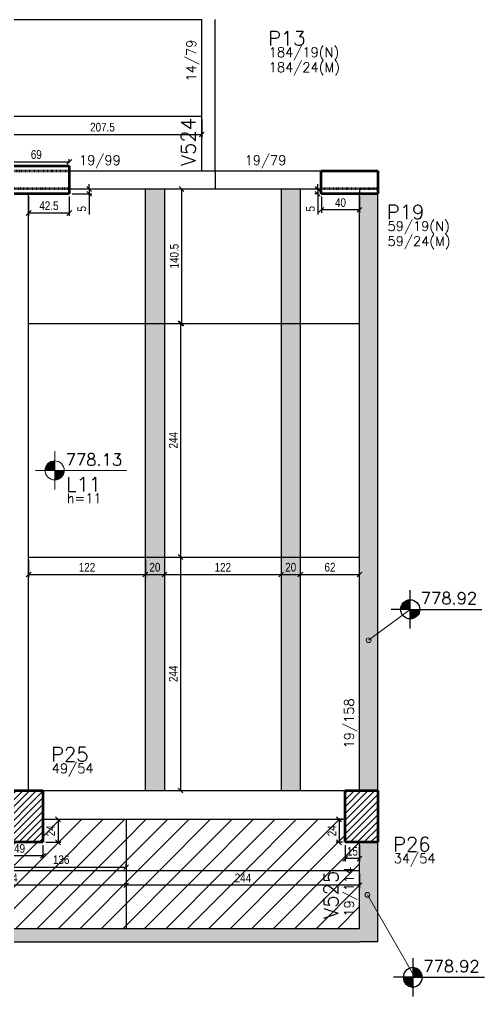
# Model space of a CAD drawing. Extents: x 8513 to 14085, y 7177 to 10799.
# Drawn here: x 12127 to 12613, y 7988 to 9009 of the extents above; entities that cross this region are included whole.
import ezdxf

# ---------------------------------------------------------------- set-up
doc = ezdxf.new("R2010")
doc.units = 0
doc.linetypes.add('FA_Tracejado', pattern=[0.25, 0.15, -0.1])
doc.linetypes.add('FA_Tracejado_Pilar', pattern=[0.2, 0.1, -0.1])
for name, color, linetype in [('COTA', 241, 'Continuous'), ('Painéis', 200, 'Continuous'), ('Vázio', 240, 'Continuous')]:
    doc.layers.add(name, color=color, linetype=linetype)
for name, color, linetype, lineweight in [('EST-LAJE-TEXT', 7, 'Continuous', 9), ('EST-PILAR', 7, 'Continuous', 9), ('EST-PILAR-CUT', 7, 'Continuous', 60), ('EST-PILAR-TEXT', 7, 'Continuous', 9), ('EST-SIMB-Spot Elevations', 7, 'Continuous', 9), ('EST-VIGA', 7, 'Continuous', 30), ('EST-VIGA-TEXT', 7, 'Continuous', 9), ('Hachura', 253, 'Continuous', 9), ('REAPROVEITAMENTO', 7, 'Continuous', 9)]:
    doc.layers.add(name, color=color, linetype=linetype, lineweight=lineweight)
doc.styles.add('COTA TECNICA-50', font='techl___.ttf', dxfattribs={"height": 9})
doc.styles.add('RomanS_IV50', font='romans_IV50.ttf', dxfattribs={"height": 11.25})
doc.styles.add('RomanS_IV50_B', font='', dxfattribs={"height": 18.75})
doc.styles.add('RomanS_IV50_B_1', font='', dxfattribs={"height": 22.5})
doc.styles.get('RomanS_IV50_B').set_extended_font_data('RomanS_IV50', bold=True)
doc.styles.get('RomanS_IV50_B_1').set_extended_font_data('RomanS_IV50', bold=True)
doc.dimstyles.new('PAINEL', dxfattribs={"dimtxt": 9, "dimasz": 5, "dimexe": 3, "dimexo": 3, "dimgap": 3, "dimtad": 1, "dimdec": 1, "dimzin": 12, "dimdsep": 46, "dimtxsty": 'COTA TECNICA-50', "dimblk": 'OBLIQUE', "dimcen": 0, "dimclrd": 4, "dimclre": 4, "dimclrt": 1, "dimadec": 1, "dimazin": 3, "dimtfac": 1, "dimtdec": 1, "dimtmove": 0, "dimatfit": 3, "dimldrblk": 'OBLIQUE', "dimfxl": 1, "dimtolj": 1, "dimtzin": 12, "dimarcsym": 0})
pattern_1 = [(45, (9894.671, 8930.102), (-3.535534, 3.535534), [])]

# ---------------------------------------------------------------- blocks, each defined once
blk = doc.blocks.new('FA_Floor_TAG_SURVEY_R01 - NIV_TIT_H_TXT1__TXT2-2303193-2º PAVIMENTO')
at = {"layer": 'EST-LAJE-TEXT'}
h = blk.add_hatch(color=256, dxfattribs=at)
edge = h.paths.add_edge_path(flags=0)
edge.add_line((-0.28, 0.405), (-0.48, 0.405))
edge.add_arc((-0.28, 0.405), 0.2, 90, 180, ccw=False)
edge.add_line((-0.28, 0.605), (-0.28, 0.405))
h = blk.add_hatch(color=256, dxfattribs=at)
edge = h.paths.add_edge_path(flags=0)
edge.add_line((-0.28, 0.405), (-0.08, 0.405))
edge.add_arc((-0.28, 0.405), 0.2, -90, 0, ccw=False)
edge.add_line((-0.28, 0.205), (-0.28, 0.405))
for p, q in [((-0.28, 0.005), (-0.28, 0.805)), ((-0.28, 0.405), (-0.68, 0.405)), ((-0.28, 0.405), (1.22, 0.405))]:
    blk.add_line(p, q, dxfattribs=at)
blk.add_circle((-0.28, 0.405), 0.2, dxfattribs=at)
blk = doc.blocks.new('Spot Elevations - Nivel_Planta-2363176-2º PAVIMENTO')
at = {"layer": 'EST-SIMB-Spot Elevations'}
h = blk.add_hatch(color=256, dxfattribs=at)
edge = h.paths.add_edge_path(flags=0)
edge.add_line((0, 0), (-0.2, 0))
edge.add_arc((0, 0), 0.2, 90, 180, ccw=False)
edge.add_line((0, 0.2), (0, 0))
h = blk.add_hatch(color=256, dxfattribs=at)
edge = h.paths.add_edge_path(flags=0)
edge.add_line((0, 0), (0.2, 0))
edge.add_arc((0, 0), 0.2, 270, 360, ccw=False)
edge.add_line((0, -0.2), (0, 0))
at = {"layer": 'EST-SIMB-Spot Elevations', "lineweight": 30}
for p, q in [((0, -0.4), (0, 0.4)), ((0, 0), (-0.4, 0)), ((0, 0), (1.5, 0))]:
    blk.add_line(p, q, dxfattribs=at)
at = {"layer": 'EST-SIMB-Spot Elevations'}
for p, q in [((0, -0.2), (0, 0.2)), ((0, -0.15), (0, 0.15))]:
    blk.add_line(p, q, dxfattribs=at)
at = {"layer": 'EST-SIMB-Spot Elevations', "lineweight": 30}
blk.add_circle((0, 0), 0.2, dxfattribs=at)
blk = doc.blocks.new('_Oblique')
at = {"color": 0, "linetype": 'ByBlock', "lineweight": -2}
blk.add_line((-0.5, -0.5), (0.5, 0.5), dxfattribs=at)
blk = doc.blocks.new('*D46')
at = {"layer": 'COTA', "color": 4, "lineweight": -2, "transparency": 16777216}
for p, q in [((12109.7, 8904.6), (12109.7, 8885.5)), ((12317.2, 8904.6), (12317.2, 8885.5)), ((12109.7, 8888.5), (12317.2, 8888.5))]:
    blk.add_line(p, q, dxfattribs=at)
at = {"layer": 'Defpoints', "color": 0, "transparency": 16777216}
for p in [(12109.7, 8907.6), (12317.2, 8907.6), (12317.2, 8888.5)]:
    blk.add_point(p, dxfattribs=at)
at = {"layer": 'COTA', "color": 4, "lineweight": -2, "transparency": 16777216, "xscale": 5, "yscale": 5, "zscale": 5, "rotation": 180}
blk.add_blockref('_Oblique', (12109.7, 8888.5), dxfattribs=at)
at = {"layer": 'COTA', "color": 4, "lineweight": -2, "transparency": 16777216, "xscale": 5, "yscale": 5, "zscale": 5}
blk.add_blockref('_Oblique', (12317.2, 8888.5), dxfattribs=at)
at = {"layer": 'COTA', "color": 1, "transparency": 16777216, "insert": (12213.4, 8896.1), "char_height": 9, "attachment_point": 5, "style": 'COTA TECNICA-50'}
blk.add_mtext('\\A1;207.5', dxfattribs=at)
blk = doc.blocks.new('*D48')
at = {"layer": 'COTA', "color": 4, "lineweight": -2, "transparency": 16777216}
for p, q in [((12109.7, 8858.6), (12109.7, 8862.9)), ((12109.7, 8859.9), (12178.7, 8859.9)), ((12178.7, 8858.6), (12178.7, 8862.9))]:
    blk.add_line(p, q, dxfattribs=at)
at = {"layer": 'Defpoints', "color": 0, "transparency": 16777216}
for p in [(12178.7, 8859.9), (12109.7, 8855.6), (12178.7, 8855.6)]:
    blk.add_point(p, dxfattribs=at)
at = {"layer": 'COTA', "color": 4, "lineweight": -2, "transparency": 16777216, "xscale": 5, "yscale": 5, "zscale": 5, "rotation": 180}
blk.add_blockref('_Oblique', (12109.7, 8859.9), dxfattribs=at)
at = {"layer": 'COTA', "color": 4, "lineweight": -2, "transparency": 16777216, "xscale": 5, "yscale": 5, "zscale": 5}
blk.add_blockref('_Oblique', (12178.7, 8859.9), dxfattribs=at)
at = {"layer": 'COTA', "color": 1, "transparency": 16777216, "insert": (12144.2, 8867.5), "char_height": 9, "attachment_point": 5, "style": 'COTA TECNICA-50'}
blk.add_mtext('\\A1;69', dxfattribs=at)
blk = doc.blocks.new('*D165')
at = {"layer": 'COTA', "color": 4, "lineweight": -2, "transparency": 16777216}
for p, q in [((12281.2, 8831.6), (12299.1, 8831.6)), ((12296.1, 8831.6), (12296.1, 8691.1)), ((12281.2, 8691.1), (12299.1, 8691.1))]:
    blk.add_line(p, q, dxfattribs=at)
at = {"layer": 'Defpoints', "color": 0, "transparency": 16777216}
for p in [(12278.2, 8831.6), (12278.2, 8691.1), (12296.1, 8691.1)]:
    blk.add_point(p, dxfattribs=at)
at = {"layer": 'COTA', "color": 4, "lineweight": -2, "transparency": 16777216, "xscale": 5, "yscale": 5, "zscale": 5}
for p, rotation in [((12296.1, 8831.6), 90), ((12296.1, 8691.1), 270)]:
    blk.add_blockref('_Oblique', p, dxfattribs=dict(at, rotation=rotation))
at = {"layer": 'COTA', "color": 1, "transparency": 16777216, "insert": (12288.5, 8761.4), "char_height": 9, "attachment_point": 5, "rotation": 90, "style": 'COTA TECNICA-50'}
blk.add_mtext('\\A1;140.5', dxfattribs=at)
blk = doc.blocks.new('*D163')
at = {"layer": 'COTA', "color": 4, "lineweight": -2, "transparency": 16777216}
for p, q in [((12280.2, 8691.1), (12298, 8691.1)), ((12295, 8691.1), (12295, 8447.1))]:
    blk.add_line(p, q, dxfattribs=at)
at = {"layer": 'Defpoints', "color": 0, "transparency": 16777216}
for p in [(12277.2, 8691.1), (12295, 8447.1), (12295, 8447.1)]:
    blk.add_point(p, dxfattribs=at)
at = {"layer": 'COTA', "color": 4, "lineweight": -2, "transparency": 16777216, "xscale": 5, "yscale": 5, "zscale": 5}
for p, rotation in [((12295, 8691.1), 90), ((12295, 8447.1), 270)]:
    blk.add_blockref('_Oblique', p, dxfattribs=dict(at, rotation=rotation))
at = {"layer": 'COTA', "color": 1, "transparency": 16777216, "insert": (12287.4, 8569.1), "char_height": 9, "attachment_point": 5, "rotation": 90, "style": 'COTA TECNICA-50'}
blk.add_mtext('\\A1;244', dxfattribs=at)
blk = doc.blocks.new('*D164')
at = {"layer": 'COTA', "color": 4, "lineweight": -2, "transparency": 16777216}
for p, q in [((12295, 8447.1), (12295, 8203.1)), ((12296.6, 8203.1), (12298, 8203.1))]:
    blk.add_line(p, q, dxfattribs=at)
at = {"layer": 'Defpoints', "color": 0, "transparency": 16777216}
for p in [(12295, 8447.1), (12293.6, 8203.1), (12295, 8203.1)]:
    blk.add_point(p, dxfattribs=at)
at = {"layer": 'COTA', "color": 4, "lineweight": -2, "transparency": 16777216, "xscale": 5, "yscale": 5, "zscale": 5}
for p, rotation in [((12295, 8447.1), 90), ((12295, 8203.1), 270)]:
    blk.add_blockref('_Oblique', p, dxfattribs=dict(at, rotation=rotation))
at = {"layer": 'COTA', "color": 1, "transparency": 16777216, "insert": (12287.4, 8325.1), "char_height": 9, "attachment_point": 5, "rotation": 90, "style": 'COTA TECNICA-50'}
blk.add_mtext('\\A1;244', dxfattribs=at)
blk = doc.blocks.new('*D166')
at = {"layer": 'COTA', "color": 4, "lineweight": -2, "transparency": 16777216}
for p, q in [((12136.2, 8444.1), (12136.2, 8425.8)), ((12258.2, 8444.1), (12258.2, 8425.8)), ((12136.2, 8428.8), (12258.2, 8428.8))]:
    blk.add_line(p, q, dxfattribs=at)
at = {"layer": 'Defpoints', "color": 0, "transparency": 16777216}
for p in [(12136.2, 8447.1), (12258.2, 8447.1), (12258.2, 8428.8)]:
    blk.add_point(p, dxfattribs=at)
at = {"layer": 'COTA', "color": 4, "lineweight": -2, "transparency": 16777216, "xscale": 5, "yscale": 5, "zscale": 5, "rotation": 180}
blk.add_blockref('_Oblique', (12136.2, 8428.8), dxfattribs=at)
at = {"layer": 'COTA', "color": 4, "lineweight": -2, "transparency": 16777216, "xscale": 5, "yscale": 5, "zscale": 5}
blk.add_blockref('_Oblique', (12258.2, 8428.8), dxfattribs=at)
at = {"layer": 'COTA', "color": 1, "transparency": 16777216, "insert": (12197.2, 8436.4), "char_height": 9, "attachment_point": 5, "style": 'COTA TECNICA-50'}
blk.add_mtext('\\A1;122', dxfattribs=at)
blk = doc.blocks.new('*D167')
at = {"layer": 'COTA', "color": 4, "lineweight": -2, "transparency": 16777216}
for p, q in [((12258.2, 8444.1), (12258.2, 8425.8)), ((12258.2, 8428.8), (12278.2, 8428.8))]:
    blk.add_line(p, q, dxfattribs=at)
at = {"layer": 'Defpoints', "color": 0, "transparency": 16777216}
for p in [(12258.2, 8447.1), (12278.2, 8428.8), (12278.2, 8428.8)]:
    blk.add_point(p, dxfattribs=at)
at = {"layer": 'COTA', "color": 4, "lineweight": -2, "transparency": 16777216, "xscale": 5, "yscale": 5, "zscale": 5, "rotation": 180}
blk.add_blockref('_Oblique', (12258.2, 8428.8), dxfattribs=at)
at = {"layer": 'COTA', "color": 4, "lineweight": -2, "transparency": 16777216, "xscale": 5, "yscale": 5, "zscale": 5}
blk.add_blockref('_Oblique', (12278.2, 8428.8), dxfattribs=at)
at = {"layer": 'COTA', "color": 1, "transparency": 16777216, "insert": (12268.2, 8436.4), "char_height": 9, "attachment_point": 5, "style": 'COTA TECNICA-50'}
blk.add_mtext('\\A1;20', dxfattribs=at)
blk = doc.blocks.new('*D168')
at = {"layer": 'COTA', "color": 4, "lineweight": -2, "transparency": 16777216}
blk.add_line((12278.2, 8428.8), (12400.2, 8428.8), dxfattribs=at)
at = {"layer": 'Defpoints', "color": 0, "transparency": 16777216}
for p in [(12278.2, 8428.8), (12400.2, 8428.8), (12400.2, 8428.8)]:
    blk.add_point(p, dxfattribs=at)
at = {"layer": 'COTA', "color": 4, "lineweight": -2, "transparency": 16777216, "xscale": 5, "yscale": 5, "zscale": 5, "rotation": 180}
blk.add_blockref('_Oblique', (12278.2, 8428.8), dxfattribs=at)
at = {"layer": 'COTA', "color": 4, "lineweight": -2, "transparency": 16777216, "xscale": 5, "yscale": 5, "zscale": 5}
blk.add_blockref('_Oblique', (12400.2, 8428.8), dxfattribs=at)
at = {"layer": 'COTA', "color": 1, "transparency": 16777216, "insert": (12339.2, 8436.4), "char_height": 9, "attachment_point": 5, "style": 'COTA TECNICA-50'}
blk.add_mtext('\\A1;122', dxfattribs=at)
blk = doc.blocks.new('*D169')
at = {"layer": 'COTA', "color": 4, "lineweight": -2, "transparency": 16777216}
blk.add_line((12420.2, 8428.8), (12482.2, 8428.8), dxfattribs=at)
at = {"layer": 'Defpoints', "color": 0, "transparency": 16777216}
for p in [(12420.2, 8428.8), (12482.2, 8428.8), (12482.2, 8428.8)]:
    blk.add_point(p, dxfattribs=at)
at = {"layer": 'COTA', "color": 4, "lineweight": -2, "transparency": 16777216, "xscale": 5, "yscale": 5, "zscale": 5, "rotation": 180}
blk.add_blockref('_Oblique', (12420.2, 8428.8), dxfattribs=at)
at = {"layer": 'COTA', "color": 4, "lineweight": -2, "transparency": 16777216, "xscale": 5, "yscale": 5, "zscale": 5}
blk.add_blockref('_Oblique', (12482.2, 8428.8), dxfattribs=at)
at = {"layer": 'COTA', "color": 1, "transparency": 16777216, "insert": (12451.2, 8436.4), "char_height": 9, "attachment_point": 5, "style": 'COTA TECNICA-50'}
blk.add_mtext('\\A1;62', dxfattribs=at)
blk = doc.blocks.new('*D170')
at = {"layer": 'COTA', "color": 4, "lineweight": -2, "transparency": 16777216}
for p, q in [((12400.2, 8444.1), (12400.2, 8425.8)), ((12420.2, 8444.1), (12420.2, 8425.8)), ((12400.2, 8428.8), (12420.2, 8428.8))]:
    blk.add_line(p, q, dxfattribs=at)
at = {"layer": 'Defpoints', "color": 0, "transparency": 16777216}
for p in [(12400.2, 8447.1), (12420.2, 8447.1), (12420.2, 8428.8)]:
    blk.add_point(p, dxfattribs=at)
at = {"layer": 'COTA', "color": 4, "lineweight": -2, "transparency": 16777216, "xscale": 5, "yscale": 5, "zscale": 5, "rotation": 180}
blk.add_blockref('_Oblique', (12400.2, 8428.8), dxfattribs=at)
at = {"layer": 'COTA', "color": 4, "lineweight": -2, "transparency": 16777216, "xscale": 5, "yscale": 5, "zscale": 5}
blk.add_blockref('_Oblique', (12420.2, 8428.8), dxfattribs=at)
at = {"layer": 'COTA', "color": 1, "transparency": 16777216, "insert": (12410.2, 8436.4), "char_height": 9, "attachment_point": 5, "style": 'COTA TECNICA-50'}
blk.add_mtext('\\A1;20', dxfattribs=at)
blk = doc.blocks.new('*D171')
at = {"layer": 'COTA', "color": 4, "lineweight": -2, "transparency": 16777216}
for p, q in [((12442.2, 8823.6), (12442.2, 8806.7)), ((12482.2, 8823.6), (12482.2, 8806.7)), ((12482.2, 8809.7), (12442.2, 8809.7))]:
    blk.add_line(p, q, dxfattribs=at)
at = {"layer": 'Defpoints', "color": 0, "transparency": 16777216}
for p in [(12442.2, 8826.6), (12482.2, 8826.6), (12442.2, 8809.7)]:
    blk.add_point(p, dxfattribs=at)
at = {"layer": 'COTA', "color": 4, "lineweight": -2, "transparency": 16777216, "xscale": 5, "yscale": 5, "zscale": 5, "rotation": 180}
blk.add_blockref('_Oblique', (12442.2, 8809.7), dxfattribs=at)
at = {"layer": 'COTA', "color": 4, "lineweight": -2, "transparency": 16777216, "xscale": 5, "yscale": 5, "zscale": 5}
blk.add_blockref('_Oblique', (12482.2, 8809.7), dxfattribs=at)
at = {"layer": 'COTA', "color": 1, "transparency": 16777216, "insert": (12462.2, 8817.3), "char_height": 9, "attachment_point": 5, "style": 'COTA TECNICA-50'}
blk.add_mtext('\\A1;40', dxfattribs=at)
blk = doc.blocks.new('*D172')
at = {"layer": 'COTA', "color": 4, "lineweight": -2, "transparency": 16777216}
for p, q in [((12439.2, 8831.6), (12435.4, 8831.6)), ((12438.4, 8831.6), (12438.4, 8836.6)), ((12438.4, 8831.6), (12438.4, 8826.6)), ((12439.2, 8826.6), (12435.4, 8826.6)), ((12438.4, 8826.6), (12438.4, 8805.1))]:
    blk.add_line(p, q, dxfattribs=at)
at = {"layer": 'Defpoints', "color": 0, "transparency": 16777216}
for p in [(12442.2, 8831.6), (12438.4, 8826.6), (12442.2, 8826.6)]:
    blk.add_point(p, dxfattribs=at)
at = {"layer": 'COTA', "color": 4, "lineweight": -2, "transparency": 16777216, "xscale": 5, "yscale": 5, "zscale": 5}
for p, rotation in [((12438.4, 8831.6), 270), ((12438.4, 8826.6), 90)]:
    blk.add_blockref('_Oblique', p, dxfattribs=dict(at, rotation=rotation))
at = {"layer": 'COTA', "color": 1, "transparency": 16777216, "insert": (12430.8, 8810.9), "char_height": 9, "attachment_point": 5, "rotation": 90, "style": 'COTA TECNICA-50'}
blk.add_mtext('\\A1;5', dxfattribs=at)
blk = doc.blocks.new('*D174')
at = {"layer": 'COTA', "color": 4, "lineweight": -2, "transparency": 16777216}
for p, q in [((12136.2, 8823.6), (12136.2, 8803.5)), ((12178.7, 8823.6), (12178.7, 8803.5)), ((12136.2, 8806.5), (12178.7, 8806.5))]:
    blk.add_line(p, q, dxfattribs=at)
at = {"layer": 'Defpoints', "color": 0, "transparency": 16777216}
for p in [(12136.2, 8826.6), (12178.7, 8826.6), (12178.7, 8806.5)]:
    blk.add_point(p, dxfattribs=at)
at = {"layer": 'COTA', "color": 4, "lineweight": -2, "transparency": 16777216, "xscale": 5, "yscale": 5, "zscale": 5, "rotation": 180}
blk.add_blockref('_Oblique', (12136.2, 8806.5), dxfattribs=at)
at = {"layer": 'COTA', "color": 4, "lineweight": -2, "transparency": 16777216, "xscale": 5, "yscale": 5, "zscale": 5}
blk.add_blockref('_Oblique', (12178.7, 8806.5), dxfattribs=at)
at = {"layer": 'COTA', "color": 1, "transparency": 16777216, "insert": (12157.4, 8814.1), "char_height": 9, "attachment_point": 5, "style": 'COTA TECNICA-50'}
blk.add_mtext('\\A1;42.5', dxfattribs=at)
blk = doc.blocks.new('*D175')
at = {"layer": 'COTA', "color": 4, "lineweight": -2, "transparency": 16777216}
for p, q in [((12181.7, 8831.6), (12202.4, 8831.6)), ((12199.4, 8831.6), (12199.4, 8836.6)), ((12199.4, 8831.6), (12199.4, 8826.6)), ((12181.7, 8826.6), (12202.4, 8826.6)), ((12199.4, 8826.6), (12199.4, 8805.1))]:
    blk.add_line(p, q, dxfattribs=at)
at = {"layer": 'Defpoints', "color": 0, "transparency": 16777216}
for p in [(12178.7, 8831.6), (12178.7, 8826.6), (12199.4, 8826.6)]:
    blk.add_point(p, dxfattribs=at)
at = {"layer": 'COTA', "color": 4, "lineweight": -2, "transparency": 16777216, "xscale": 5, "yscale": 5, "zscale": 5}
for p, rotation in [((12199.4, 8831.6), 270), ((12199.4, 8826.6), 90)]:
    blk.add_blockref('_Oblique', p, dxfattribs=dict(at, rotation=rotation))
at = {"layer": 'COTA', "color": 1, "transparency": 16777216, "insert": (12191.8, 8810.9), "char_height": 9, "attachment_point": 5, "rotation": 90, "style": 'COTA TECNICA-50'}
blk.add_mtext('\\A1;5', dxfattribs=at)
blk = doc.blocks.new('*D218')
at = {"layer": 'COTA', "color": 4, "lineweight": -2, "transparency": 16777216}
for p, q in [((12102.2, 8146.1), (12102.2, 8132)), ((12151.2, 8146.1), (12151.2, 8132)), ((12151.2, 8135), (12102.2, 8135))]:
    blk.add_line(p, q, dxfattribs=at)
at = {"layer": 'Defpoints', "color": 0, "transparency": 16777216}
for p in [(12102.2, 8149.1), (12151.2, 8149.1), (12102.2, 8135)]:
    blk.add_point(p, dxfattribs=at)
at = {"layer": 'COTA', "color": 4, "lineweight": -2, "transparency": 16777216, "xscale": 5, "yscale": 5, "zscale": 5, "rotation": 180}
blk.add_blockref('_Oblique', (12102.2, 8135), dxfattribs=at)
at = {"layer": 'COTA', "color": 4, "lineweight": -2, "transparency": 16777216, "xscale": 5, "yscale": 5, "zscale": 5}
blk.add_blockref('_Oblique', (12151.2, 8135), dxfattribs=at)
at = {"layer": 'COTA', "color": 1, "transparency": 16777216, "insert": (12126.7, 8142.6), "char_height": 9, "attachment_point": 5, "style": 'COTA TECNICA-50'}
blk.add_mtext('\\A1;49', dxfattribs=at)
blk = doc.blocks.new('*D219')
at = {"layer": 'COTA', "color": 4, "lineweight": -2, "transparency": 16777216}
for p, q in [((12154.2, 8173.1), (12169.9, 8173.1)), ((12166.9, 8173.1), (12166.9, 8149.1)), ((12154.2, 8149.1), (12169.9, 8149.1))]:
    blk.add_line(p, q, dxfattribs=at)
at = {"layer": 'Defpoints', "color": 0, "transparency": 16777216}
for p in [(12151.2, 8173.1), (12151.2, 8149.1), (12166.9, 8149.1)]:
    blk.add_point(p, dxfattribs=at)
at = {"layer": 'COTA', "color": 4, "lineweight": -2, "transparency": 16777216, "xscale": 5, "yscale": 5, "zscale": 5}
for p, rotation in [((12166.9, 8173.1), 90), ((12166.9, 8149.1), 270)]:
    blk.add_blockref('_Oblique', p, dxfattribs=dict(at, rotation=rotation))
at = {"layer": 'COTA', "color": 1, "transparency": 16777216, "insert": (12159.3, 8161.1), "char_height": 9, "attachment_point": 5, "rotation": 90, "style": 'COTA TECNICA-50'}
blk.add_mtext('\\A1;24', dxfattribs=at)
blk = doc.blocks.new('*D220')
at = {"layer": 'COTA', "color": 4, "lineweight": -2, "transparency": 16777216}
for p, q in [((12464.2, 8173.1), (12457.7, 8173.1)), ((12460.7, 8173.1), (12460.7, 8149.1)), ((12464.2, 8149.1), (12457.7, 8149.1))]:
    blk.add_line(p, q, dxfattribs=at)
at = {"layer": 'Defpoints', "color": 0, "transparency": 16777216}
for p in [(12467.2, 8173.1), (12460.7, 8149.1), (12467.2, 8149.1)]:
    blk.add_point(p, dxfattribs=at)
at = {"layer": 'COTA', "color": 4, "lineweight": -2, "transparency": 16777216, "xscale": 5, "yscale": 5, "zscale": 5}
for p, rotation in [((12460.7, 8173.1), 90), ((12460.7, 8149.1), 270)]:
    blk.add_blockref('_Oblique', p, dxfattribs=dict(at, rotation=rotation))
at = {"layer": 'COTA', "color": 1, "transparency": 16777216, "insert": (12453.2, 8161.1), "char_height": 9, "attachment_point": 5, "rotation": 90, "style": 'COTA TECNICA-50'}
blk.add_mtext('\\A1;24', dxfattribs=at)
blk = doc.blocks.new('*D221')
at = {"layer": 'COTA', "color": 4, "lineweight": -2, "transparency": 16777216}
for p, q in [((12467.2, 8146.1), (12467.2, 8129)), ((12482.2, 8146.1), (12482.2, 8129)), ((12482.2, 8132), (12467.2, 8132))]:
    blk.add_line(p, q, dxfattribs=at)
at = {"layer": 'Defpoints', "color": 0, "transparency": 16777216}
for p in [(12467.2, 8149.1), (12482.2, 8149.1), (12467.2, 8132)]:
    blk.add_point(p, dxfattribs=at)
at = {"layer": 'COTA', "color": 4, "lineweight": -2, "transparency": 16777216, "xscale": 5, "yscale": 5, "zscale": 5, "rotation": 180}
blk.add_blockref('_Oblique', (12467.2, 8132), dxfattribs=at)
at = {"layer": 'COTA', "color": 4, "lineweight": -2, "transparency": 16777216, "xscale": 5, "yscale": 5, "zscale": 5}
blk.add_blockref('_Oblique', (12482.2, 8132), dxfattribs=at)
at = {"layer": 'COTA', "color": 1, "transparency": 16777216, "insert": (12474.7, 8139.6), "char_height": 9, "attachment_point": 5, "style": 'COTA TECNICA-50'}
blk.add_mtext('\\A1;15', dxfattribs=at)
blk = doc.blocks.new('*D205')
at = {"layer": 'COTA', "color": 4, "lineweight": -2, "transparency": 16777216}
for p, q in [((12238.2, 8116.6), (12238.2, 8101.3)), ((12482.2, 8116.6), (12482.2, 8101.3)), ((12482.2, 8104.3), (12238.2, 8104.3))]:
    blk.add_line(p, q, dxfattribs=at)
at = {"layer": 'Defpoints', "color": 0, "transparency": 16777216}
for p in [(12238.2, 8119.6), (12482.2, 8119.6), (12238.2, 8104.3)]:
    blk.add_point(p, dxfattribs=at)
at = {"layer": 'COTA', "color": 4, "lineweight": -2, "transparency": 16777216, "xscale": 5, "yscale": 5, "zscale": 5, "rotation": 180}
blk.add_blockref('_Oblique', (12238.2, 8104.3), dxfattribs=at)
at = {"layer": 'COTA', "color": 4, "lineweight": -2, "transparency": 16777216, "xscale": 5, "yscale": 5, "zscale": 5}
blk.add_blockref('_Oblique', (12482.2, 8104.3), dxfattribs=at)
at = {"layer": 'COTA', "color": 1, "transparency": 16777216, "insert": (12360.2, 8111.9), "char_height": 9, "attachment_point": 5, "style": 'COTA TECNICA-50'}
blk.add_mtext('\\A1;244', dxfattribs=at)
blk = doc.blocks.new('*D206')
at = {"layer": 'COTA', "color": 4, "lineweight": -2, "transparency": 16777216}
for p, q in [((11994.2, 8116.6), (11994.2, 8101.3)), ((12238.2, 8116.6), (12238.2, 8101.3)), ((12238.2, 8104.3), (11994.2, 8104.3))]:
    blk.add_line(p, q, dxfattribs=at)
at = {"layer": 'Defpoints', "color": 0, "transparency": 16777216}
for p in [(11994.2, 8119.6), (12238.2, 8119.6), (11994.2, 8104.3)]:
    blk.add_point(p, dxfattribs=at)
at = {"layer": 'COTA', "color": 4, "lineweight": -2, "transparency": 16777216, "xscale": 5, "yscale": 5, "zscale": 5, "rotation": 180}
blk.add_blockref('_Oblique', (11994.2, 8104.3), dxfattribs=at)
at = {"layer": 'COTA', "color": 4, "lineweight": -2, "transparency": 16777216, "xscale": 5, "yscale": 5, "zscale": 5}
blk.add_blockref('_Oblique', (12238.2, 8104.3), dxfattribs=at)
at = {"layer": 'COTA', "color": 1, "transparency": 16777216, "insert": (12116.2, 8111.9), "char_height": 9, "attachment_point": 5, "style": 'COTA TECNICA-50'}
blk.add_mtext('\\A1;244', dxfattribs=at)
blk = doc.blocks.new('*D202')
at = {"layer": 'COTA', "color": 4, "lineweight": -2, "transparency": 16777216}
for p, q in [((12102.2, 8122.6), (12102.2, 8126.2)), ((12238.2, 8122.6), (12238.2, 8126.2)), ((12102.2, 8123.2), (12238.2, 8123.2))]:
    blk.add_line(p, q, dxfattribs=at)
at = {"layer": 'Defpoints', "color": 0, "transparency": 16777216}
for p in [(12102.2, 8119.6), (12238.2, 8123.2), (12238.2, 8119.6)]:
    blk.add_point(p, dxfattribs=at)
at = {"layer": 'COTA', "color": 4, "lineweight": -2, "transparency": 16777216, "xscale": 5, "yscale": 5, "zscale": 5, "rotation": 180}
blk.add_blockref('_Oblique', (12102.2, 8123.2), dxfattribs=at)
at = {"layer": 'COTA', "color": 4, "lineweight": -2, "transparency": 16777216, "xscale": 5, "yscale": 5, "zscale": 5}
blk.add_blockref('_Oblique', (12238.2, 8123.2), dxfattribs=at)
at = {"layer": 'COTA', "color": 1, "transparency": 16777216, "insert": (12170.2, 8130.9), "char_height": 9, "attachment_point": 5, "style": 'COTA TECNICA-50'}
blk.add_mtext('\\A1;136', dxfattribs=at)

msp = doc.modelspace()

# ---------------------------------------------------------------- hatches: boundary and pattern name
at = {"layer": 'EST-PILAR'}
h = msp.add_hatch(dxfattribs=at)
h.set_pattern_fill('FP_1', color=5, style=0, pattern_type=2)
h.set_pattern_definition(pattern_1)
h.paths.add_polyline_path([(12151.171, 8149.102), (12151.171, 8203.102), (12102.171, 8203.102), (12102.171, 8149.102)], flags=0)
h = msp.add_hatch(dxfattribs=at)
h.set_pattern_fill('FP_1', color=5, style=0, pattern_type=2)
h.set_pattern_definition(pattern_1)
h.paths.add_polyline_path([(12501.171, 8149.102), (12501.171, 8203.102), (12467.171, 8203.102), (12467.171, 8149.102)], flags=0)
at = {"layer": 'EST-VIGA', "true_color": 0xe1e1e1}
for points in [[(12501.171, 8203.102), (12501.171, 8826.602), (12482.171, 8826.602), (12482.171, 8203.102)], [(12482.171, 8045.102), (12501.171, 8045.102), (12501.171, 8149.102), (12482.171, 8149.102), (12482.171, 8059.102)], [(10972.508, 8045.102), (12482.171, 8045.102), (12482.171, 8059.102), (9815.171, 8059.102), (9815.171, 8045.102), (10558.878, 8045.102)]]:
    msp.add_hatch(color=254, dxfattribs=at).paths.add_polyline_path(points, flags=0)
at = {"layer": 'Hachura'}
h = msp.add_hatch(color=256, dxfattribs=at)
h.dxf.hatch_style = 1
h.paths.add_polyline_path([(12278.171, 8831.602), (12258.171, 8831.602), (12258.171, 8691.102), (12278.171, 8691.102)])
h.paths.add_polyline_path([(12278.171, 8691.102), (12258.171, 8691.102), (12258.171, 8447.102), (12278.171, 8447.102)])
h.paths.add_polyline_path([(12258.171, 8203.102), (12278.171, 8203.102), (12278.171, 8447.102), (12258.171, 8447.102)])
h.paths.add_polyline_path([(12400.171, 8203.102), (12420.171, 8203.102), (12420.171, 8447.102), (12400.171, 8447.102)])
h.paths.add_polyline_path([(12420.171, 8691.102), (12400.171, 8691.102), (12400.171, 8447.102), (12420.171, 8447.102)])
h.paths.add_polyline_path([(12400.171, 8691.102), (12420.171, 8691.102), (12420.171, 8831.602), (12400.171, 8831.602)])
at = {"layer": 'REAPROVEITAMENTO'}
h = msp.add_hatch(dxfattribs=at)
h.set_pattern_fill('ANSI31', color=251, scale=5, style=0)
h.paths.add_polyline_path([(12151.171, 8173.102), (12151.171, 8149.102), (12102.171, 8149.102), (12102.171, 8119.602), (12238.171, 8119.602), (12238.171, 8173.102)])
h = msp.add_hatch(dxfattribs=at)
h.set_pattern_fill('ANSI31', color=251, scale=5, style=0)
h.paths.add_polyline_path([(12482.171, 8119.602), (12482.171, 8149.102), (12467.171, 8149.102), (12467.171, 8173.102), (12238.171, 8173.102), (12238.171, 8119.602)])
h = msp.add_hatch(dxfattribs=at)
h.set_pattern_fill('ANSI31', color=251, scale=5, style=0)
h.paths.add_polyline_path([(12482.171, 8059.102), (12482.171, 8119.602), (12238.171, 8119.602), (12238.171, 8059.102)])
h.paths.add_polyline_path([(12238.171, 8059.102), (12238.171, 8119.602), (11994.171, 8119.602), (11994.171, 8059.102)])
h.paths.add_polyline_path([(11994.171, 8059.102), (11994.171, 8119.602), (11750.171, 8119.602), (11750.171, 8059.102)])
h.paths.add_polyline_path([(11506.171, 8119.602), (11506.171, 8059.102), (11750.171, 8059.102), (11750.171, 8119.602)])
h.paths.add_polyline_path([(11262.171, 8119.602), (11262.171, 8059.102), (11506.171, 8059.102), (11506.171, 8119.602)])
h.paths.add_polyline_path([(11262.171, 8059.102), (11262.171, 8119.602), (11018.171, 8119.602), (11018.171, 8059.102)])
h.paths.add_polyline_path([(11018.171, 8059.102), (11018.171, 8119.602), (10774.171, 8119.602), (10774.171, 8059.102)])

# ---------------------------------------------------------------- linework, layer by layer
at = {"layer": 'EST-PILAR', "linetype": 'FA_Tracejado_Pilar', "lineweight": 60}
for p, q in [((12074.671, 8850.602), (12178.666, 8850.602)), ((12178.666, 8831.602), (12074.671, 8831.602)), ((12501.171, 8831.602), (12442.171, 8831.602))]:
    msp.add_line(p, q, dxfattribs=at)
at = {"layer": 'EST-PILAR-CUT', "color": 5}
for p, q in [((12074.671, 8855.602), (12178.671, 8855.602)), ((12178.671, 8855.602), (12178.671, 8826.602)), ((12442.171, 8826.602), (12442.171, 8850.602)), ((12442.171, 8850.602), (12501.171, 8850.602)), ((12501.171, 8850.602), (12501.171, 8826.602)), ((12178.671, 8826.602), (12074.671, 8826.602)), ((12501.171, 8826.602), (12442.171, 8826.602)), ((12102.171, 8203.102), (12151.171, 8203.102)), ((12151.171, 8203.102), (12151.171, 8149.102)), ((12467.171, 8149.102), (12467.171, 8203.102)), ((12467.171, 8203.102), (12501.171, 8203.102)), ((12501.171, 8203.102), (12501.171, 8149.102)), ((12151.171, 8149.102), (12102.171, 8149.102)), ((12501.171, 8149.102), (12467.171, 8149.102))]:
    msp.add_line(p, q, dxfattribs=at)
at = {"layer": 'EST-SIMB-Spot Elevations'}
for p, q in [((12491.662, 8360.173), (12535.11, 8392.43)), ((12490.345, 8094.221), (12540.106, 8008.032)), ((12540.106, 8008.032), (12537.743, 8008.032))]:
    msp.add_line(p, q, dxfattribs=at)
for centre in [(12491.662, 8360.173), (12490.345, 8094.221)]:
    msp.add_circle(centre, 2.5, dxfattribs=at)
at = {"layer": 'EST-VIGA', "color": 3}
for p, q in [((11396.171, 9008.602), (12317.171, 9008.602)), ((12317.171, 8850.602), (12317.171, 9008.602)), ((12331.171, 8850.602), (12331.171, 9008.602)), ((12178.671, 8850.602), (12331.171, 8850.602)), ((12331.171, 8850.602), (12331.171, 8831.602)), ((12331.171, 8850.602), (12442.171, 8850.602)), ((12178.671, 8831.602), (12331.171, 8831.602)), ((12331.171, 8831.602), (12442.171, 8831.602)), ((12136.171, 8203.102), (12136.171, 8826.602)), ((12482.171, 8203.102), (12482.171, 8826.602)), ((12501.171, 8203.102), (12501.171, 8826.602)), ((12151.171, 8203.102), (12467.171, 8203.102)), ((12151.171, 8173.102), (12467.171, 8173.102)), ((12482.171, 8059.102), (12482.171, 8149.102)), ((12501.171, 8045.102), (12501.171, 8149.102)), ((9913.671, 8059.102), (12482.171, 8059.102)), ((9815.171, 8045.102), (12482.171, 8045.102)), ((12501.171, 8045.102), (12482.171, 8045.102))]:
    msp.add_line(p, q, dxfattribs=at)
at = {"layer": 'EST-VIGA', "color": 3, "linetype": 'FA_Tracejado', "lineweight": 20}
msp.add_line((12501.171, 8831.602), (12482.171, 8831.602), dxfattribs=at)
at = {"layer": 'Painéis', "ltscale": 70}
for p, q in [((9913.671, 8907.602), (12317.171, 8907.602)), ((12258.171, 8831.602), (12258.171, 8203.102)), ((12278.171, 8831.602), (12278.171, 8203.102)), ((12400.171, 8831.602), (12400.171, 8203.102)), ((12420.171, 8831.602), (12420.171, 8203.102)), ((12136.171, 8691.102), (12482.171, 8691.102)), ((12136.171, 8447.102), (12482.171, 8447.102)), ((12238.171, 8173.102), (12238.171, 8059.102)), ((9913.671, 8119.602), (12482.171, 8119.602))]:
    msp.add_line(p, q, dxfattribs=at)
at = {"layer": 'Vázio'}
msp.add_line((12482.171, 8831.602), (12482.171, 8826.607), dxfattribs=at)

# ---------------------------------------------------------------- block references
at = {"layer": 'EST-LAJE-TEXT', "xscale": 49.99999999999998, "yscale": 49.99999999999998, "zscale": 49.99999999999998}
msp.add_blockref('FA_Floor_TAG_SURVEY_R01 - NIV_TIT_H_TXT1__TXT2-2303193-2º PAVIMENTO', (12177.441, 8517.352), dxfattribs=at)
at = {"layer": 'EST-SIMB-Spot Elevations', "xscale": 49.99999999999998, "yscale": 49.99999999999998, "zscale": 49.99999999999998}
msp.add_blockref('Spot Elevations - Nivel_Planta-2363176-2º PAVIMENTO', (12535.11, 8392.43), dxfattribs=at)
at = {"layer": 'EST-SIMB-Spot Elevations', "extrusion": (0, 0, -1), "xscale": 49.99999999999998, "yscale": 49.99999999999998, "zscale": 49.99999999999998, "rotation": 180}
msp.add_blockref('Spot Elevations - Nivel_Planta-2363176-2º PAVIMENTO', (-12537.743, 8008.032), dxfattribs=at)

# ---------------------------------------------------------------- texts
at = {"layer": 'EST-LAJE-TEXT', "lineweight": 50, "attachment_point": 1}
for s, insert, char_height, width, style in [('778.13', (12174.965, 8555.109), 12.5, 84.17719, 'RomanS_IV50_B_1'), ('L11', (12175.385, 8530.662), 15, 50.50631, 'RomanS_IV50_B')]:
    msp.add_mtext(s, dxfattribs=dict(at, insert=insert, char_height=char_height, width=width, style=style))
at = {"layer": 'EST-LAJE-TEXT', "lineweight": 30, "insert": (12176.14, 8513.529), "char_height": 10, "width": 48.90294, "attachment_point": 1, "style": 'RomanS_IV50'}
msp.add_mtext('h=11', dxfattribs=at)
at = {"layer": 'EST-PILAR-TEXT', "lineweight": 50, "char_height": 15, "width": 54.91559, "attachment_point": 1, "style": 'RomanS_IV50_B'}
for s, insert in [('P13', (12386.42, 8996.557)), ('P13', (12386.42, 8996.557)), ('P19', (12510.614, 8814.912)), ('P19', (12510.614, 8814.912)), ('P25', (12159.614, 8248.425)), ('P25', (12159.614, 8248.425)), ('P26', (12517.114, 8154.412)), ('P26', (12517.114, 8154.412))]:
    msp.add_mtext(s, dxfattribs=dict(at, insert=insert))
at = {"layer": 'EST-PILAR-TEXT', "lineweight": 30, "char_height": 10, "attachment_point": 1, "style": 'RomanS_IV50'}
for s, insert, width in [('184/19(N)', (12387.176, 8979.424), 99.00841), ('184/24(M)', (12387.176, 8963.736), 100.21094), ('59/19(N)', (12511.37, 8797.779), 87.38394), ('59/24(M)', (12511.37, 8782.091), 88.58647), ('49/54', (12160.37, 8231.293), 58.92403), ('49/54', (12160.37, 8231.293), 58.92403), ('34/54', (12517.87, 8137.279), 58.92403), ('34/54', (12517.87, 8137.279), 58.92403)]:
    msp.add_mtext(s, dxfattribs=dict(at, insert=insert, width=width))
at = {"layer": 'EST-SIMB-Spot Elevations', "char_height": 12.5, "width": 81.45933, "attachment_point": 1, "line_spacing_factor": 0.982397, "style": 'RomanS_IV50_B_1'}
for insert in [(12546.168, 8410.251), (12548.801, 8025.853)]:
    msp.add_mtext('778.92', dxfattribs=dict(at, insert=insert))
at = {"layer": 'EST-VIGA-TEXT', "lineweight": 30, "char_height": 10, "attachment_point": 1, "rotation": 90, "style": 'RomanS_IV50'}
for s, insert, width in [('14/79', (12301.167, 8943.873), 58.92403), ('19/158', (12466.167, 8247.123), 70.5485), ('19/114', (12466.167, 8071.373), 70.5485)]:
    msp.add_mtext(s, dxfattribs=dict(at, insert=insert, width=width))
at = {"layer": 'EST-VIGA-TEXT', "lineweight": 50, "char_height": 15, "width": 70.14766, "attachment_point": 1, "rotation": 90, "style": 'RomanS_IV50_B'}
for s, insert in [('V524', (12295.717, 8855.663)), ('V525', (12444.717, 8069.163))]:
    msp.add_mtext(s, dxfattribs=dict(at, insert=insert))
at = {"layer": 'EST-VIGA-TEXT', "lineweight": 30, "char_height": 10, "width": 58.92403, "attachment_point": 1, "style": 'RomanS_IV50'}
for s, insert in [('19/99', (12188.845, 8866.607)), ('19/79', (12361.942, 8866.607))]:
    msp.add_mtext(s, dxfattribs=dict(at, insert=insert))

# ---------------------------------------------------------------- dimensions: what is measured, and where the dimension line sits
at = {"layer": 'COTA'}
for base, p1, p2, picture, middle in [((12317.171, 8888.51), (12109.671, 8907.602), (12317.171, 8907.602), '*D46', (12213.421, 8896.109)), ((12178.671, 8859.883), (12109.671, 8855.602), (12178.671, 8855.602), '*D48', (12144.171, 8867.501)), ((12278.171, 8428.839), (12258.171, 8447.102), (12278.171, 8428.839), '*D167', (12268.171, 8436.431)), ((12400.171, 8428.839), (12278.171, 8428.839), (12400.171, 8428.839), '*D168', (12339.171, 8436.391)), ((12482.171, 8428.839), (12420.171, 8428.839), (12482.171, 8428.839), '*D169', (12451.171, 8436.431)), ((12238.171, 8123.225), (12102.171, 8119.602), (12238.171, 8119.602), '*D202', (12170.171, 8130.922)), ((11994.171, 8104.294), (12238.171, 8119.602), (11994.171, 8119.602), '*D206', (12116.171, 8111.86))]:
    dim = msp.add_linear_dim(base=base, p1=p1, p2=p2, dimstyle='PAINEL', override={"dimtmove": 1}, dxfattribs=at)
    dim.commit()
    dim.dimension.update_dxf_attribs({"geometry": picture, "text_midpoint": middle})
for base, p1, p2, angle, picture, middle in [((12199.431, 8826.602), (12178.671, 8831.602), (12178.671, 8826.602), 90, '*D175', (12191.832, 8810.859)), ((12296.138, 8691.102), (12278.171, 8831.602), (12278.171, 8691.102), 270, '*D165', (12288.54, 8761.352)), ((12438.386, 8826.602), (12442.171, 8831.602), (12442.171, 8826.602), 90, '*D172', (12430.787, 8810.859)), ((12166.866, 8149.102), (12151.171, 8173.102), (12151.171, 8149.102), 270, '*D219', (12159.3, 8161.102)), ((12460.726, 8149.102), (12467.171, 8173.102), (12467.171, 8149.102), 270, '*D220', (12453.16, 8161.102))]:
    dim = msp.add_linear_dim(base=base, p1=p1, p2=p2, angle=angle, dimstyle='PAINEL', dxfattribs=at)
    dim.commit()
    dim.dimension.update_dxf_attribs({"geometry": picture, "text_midpoint": middle})
for base, p1, p2, picture, middle in [((12178.671, 8806.487), (12136.171, 8826.602), (12178.671, 8826.602), '*D174', (12157.421, 8814.085)), ((12442.171, 8809.664), (12482.171, 8826.607), (12442.171, 8826.602), '*D171', (12462.171, 8817.256)), ((12258.171, 8428.839), (12136.171, 8447.102), (12258.171, 8447.102), '*D166', (12197.171, 8436.391)), ((12420.171, 8428.839), (12400.171, 8447.102), (12420.171, 8447.102), '*D170', (12410.171, 8436.431)), ((12102.171, 8134.965), (12151.171, 8149.102), (12102.171, 8149.102), '*D218', (12126.671, 8142.557)), ((12467.171, 8132.039), (12482.171, 8149.102), (12467.171, 8149.102), '*D221', (12474.671, 8139.637)), ((12238.171, 8104.294), (12482.171, 8119.602), (12238.171, 8119.602), '*D205', (12360.171, 8111.86))]:
    dim = msp.add_linear_dim(base=base, p1=p1, p2=p2, dimstyle='PAINEL', dxfattribs=at)
    dim.commit()
    dim.dimension.update_dxf_attribs({"geometry": picture, "text_midpoint": middle})
for base, p1, p2, picture, middle in [((12294.991, 8447.102), (12277.153, 8691.102), (12294.991, 8447.102), '*D163', (12287.425, 8569.102)), ((12294.991, 8203.102), (12294.991, 8447.102), (12293.638, 8203.102), '*D164', (12287.425, 8325.102))]:
    dim = msp.add_linear_dim(base=base, p1=p1, p2=p2, angle=270, dimstyle='PAINEL', override={"dimtmove": 1}, dxfattribs=at)
    dim.commit()
    dim.dimension.update_dxf_attribs({"geometry": picture, "text_midpoint": middle})

doc.saveas('drawing.dxf')
